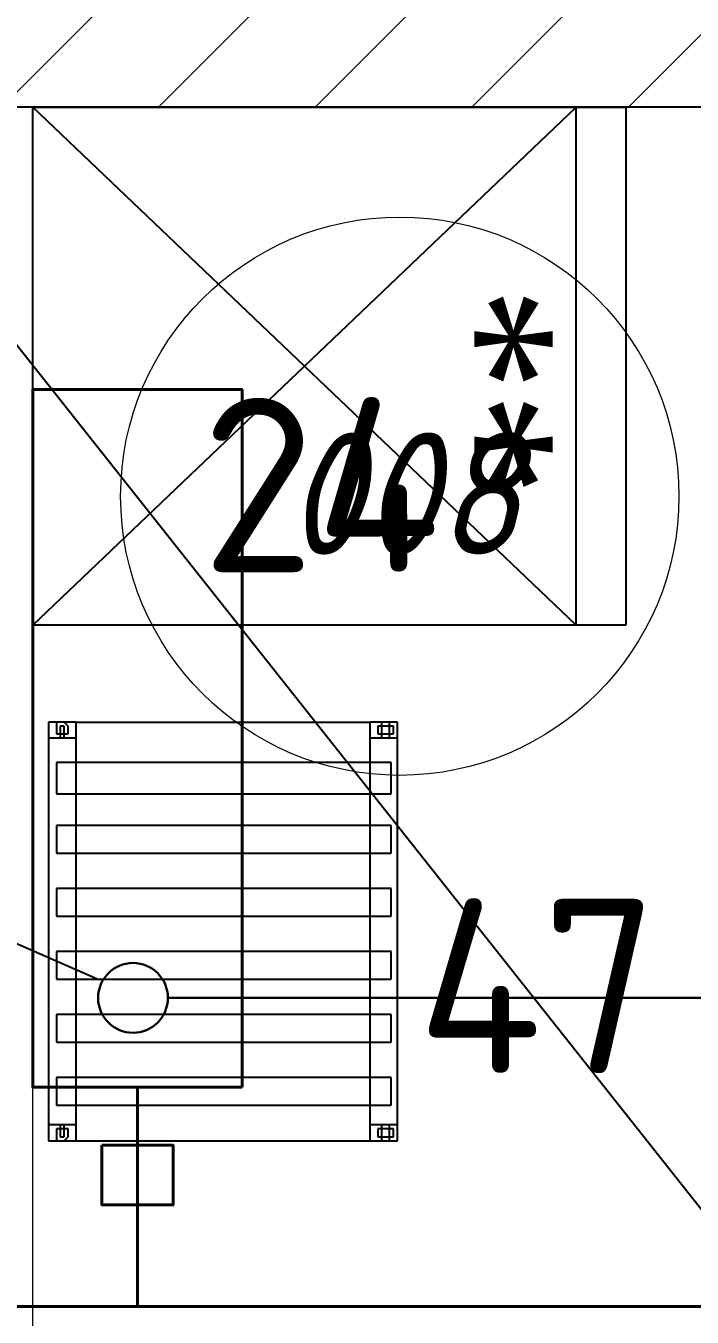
# Model space of a CAD drawing. Header units: millimetres. Extents: x -10178924 to 11692288, y -947381 to 58396.
# Drawn here: x 768076 to 769031, y -880506 to -878655 of the extents above; entities that cross this region are included whole.
import ezdxf
from ezdxf import colors
from ezdxf.entities.mleader import LeaderData, LeaderLine
from ezdxf.math import Vec2, Vec3

# ---------------------------------------------------------------- set-up
doc = ezdxf.new("R2010")
doc.units = ezdxf.units.MM
for name, color, linetype, lineweight in [('!К3', 30, 'Continuous', 30), ('Конд', 3, 'Continuous', 40), ('Перегородки', 162, 'Continuous', 9), ('Стены.1', 7, 'Continuous', 25), ('Трасса', 6, 'Continuous', 40), ('ШТРИХОВКА', 252, 'Continuous', 15)]:
    doc.layers.add(name, color=color, linetype=linetype, lineweight=lineweight)
for name, color, linetype in [('_надписи канализация', 7, 'Continuous'), ('PDF _Марки помещений', 5, 'Continuous'), ('ВК_Выноски', 7, 'Continuous'), ('ТХ пищеблок новое 12.09', 252, 'Continuous')]:
    doc.layers.add(name, color=color, linetype=linetype)
doc.styles.add('GOST-2.304_Type-B', font='GOST_Common.ttf')
doc.styles.add('ISOCPEUR', font='isocpeui.ttf', dxfattribs={"width": 0.9})
doc.styles.add('СГЕНЕРИР_СТИЛЬ_5', font='times.ttf')

# ---------------------------------------------------------------- blocks, each defined once
blk = doc.blocks.new('_None')
blk = doc.blocks.new('A$C5282721b')
at = {"layer": 'ШТРИХОВКА', "ltscale": 100, "true_color": 0x000000, "transparency": 33554687}
h = blk.add_hatch(dxfattribs=at)
h.set_pattern_fill('ANSI31', color=18, scale=50)
h.set_pattern_definition([(45, (-79853.01, 26279.86), (-112.2532, 112.2532), [])])
h.paths.add_polyline_path([(54269.391, -3939.953), (54269.391, 398.057), (51072.983, 398.057), (51081.553, -161.943), (53709.571, -162.311), (53709.571, -3940.43)])
h.paths.add_polyline_path([(30340.503, -4591.943), (29940.503, -4591.943), (29940.683, -5161.423), (30340.683, -5161.423)])
h.paths.add_polyline_path([(29940.503, -3521.943), (30340.503, -3521.908), (30340.683, -162.311), (50990.793, -161.943), (51100, -161.943), (51100, 398.057), (29940.503, 398.057)])
at = {"layer": 'PDF _Марки помещений', "color": 18, "lineweight": 9, "true_color": 0x000000, "transparency": 33554687}
blk.add_circle((49475.358, -720.111), 400.064, dxfattribs=at)
at = {"layer": 'Перегородки', "color": 18, "linetype": 'Continuous', "true_color": 0x000000, "transparency": 33554687}
blk.add_line((48949.391, -1911.943), (48949.391, -162.587), dxfattribs=at)
at = {"layer": 'Стены.1', "color": 18, "linetype": 'Continuous', "true_color": 0x000000, "transparency": 33554687, "flags": 128}
for points in [[(86.923, -161.943), (53709.391, -161.943)], [(47875.244, -161.943), (50863.596, -161.943)]]:
    blk.add_lwpolyline(points, dxfattribs=at)
at = {"layer": 'ТХ пищеблок новое 12.09', "linetype": 'Continuous', "transparency": 33554687}
for p, q in [((49727.837, -904.989), (48949.391, -162.587)), ((48949.391, -904.989), (49727.837, -162.587)), ((48949.391, -904.989), (48949.391, -162.587)), ((48949.391, -162.587), (49799.391, -162.587)), ((49727.837, -904.989), (49727.837, -162.587)), ((49799.391, -162.587), (49799.391, -904.989)), ((49799.391, -162.587), (49799.391, -904.989)), ((49799.391, -904.989), (48949.391, -904.989))]:
    blk.add_line(p, q, dxfattribs=at)
at = {"layer": 'ТХ пищеблок новое 12.09', "transparency": 33554687}
for p, q in [((48971.865, -1043.83), (48971.865, -1066.404)), ((49011.371, -1043.83), (48971.865, -1043.83)), ((48971.865, -1043.83), (48971.865, -1621.255)), ((48988.796, -1043.83), (48983.153, -1043.83)), ((48983.153, -1043.83), (48983.153, -1049.473)), ((48983.153, -1049.473), (48983.153, -1049.473)), ((48983.153, -1049.473), (48983.153, -1049.473)), ((48983.153, -1049.473), (48983.153, -1049.473)), ((48983.153, -1049.473), (48983.153, -1049.473)), ((48983.153, -1049.473), (48983.153, -1049.473)), ((48983.153, -1049.473), (48983.153, -1049.473)), ((48983.153, -1049.473), (48983.153, -1049.473)), ((48983.153, -1049.473), (48983.153, -1049.473)), ((48983.153, -1049.473), (48983.153, -1049.473)), ((48983.153, -1049.473), (48983.153, -1049.473)), ((48983.153, -1049.473), (48983.153, -1055.117)), ((48994.44, -1043.83), (48988.796, -1043.83)), ((48988.796, -1043.83), (48988.796, -1043.83)), ((48988.796, -1043.83), (48988.796, -1043.83)), ((48988.796, -1043.83), (48988.796, -1043.83)), ((48988.796, -1043.83), (48988.796, -1043.83)), ((48988.796, -1043.83), (48988.796, -1043.83)), ((48988.796, -1043.83), (48988.796, -1043.83)), ((48988.796, -1043.83), (48988.796, -1043.83)), ((48988.796, -1043.83), (48988.796, -1043.83)), ((48994.44, -1049.473), (48988.796, -1049.473)), ((48988.796, -1049.473), (48988.796, -1049.473)), ((48988.796, -1049.473), (48988.796, -1049.473)), ((48988.796, -1049.473), (48988.796, -1049.473)), ((48988.796, -1049.473), (48988.796, -1049.473)), ((48988.796, -1049.473), (48988.796, -1049.473)), ((48988.796, -1049.473), (48988.796, -1049.473)), ((48988.796, -1049.473), (48988.796, -1049.473)), ((48988.796, -1049.473), (48988.796, -1049.473)), ((48988.796, -1049.473), (48988.796, -1049.473)), ((48988.796, -1049.473), (48988.796, -1049.473)), ((48988.796, -1049.473), (48988.796, -1049.473)), ((48988.796, -1049.473), (48988.796, -1049.473)), ((48988.796, -1049.473), (48988.796, -1049.473)), ((48988.796, -1049.473), (48988.796, -1049.473)), ((48988.796, -1049.473), (48988.796, -1049.473)), ((48988.796, -1049.473), (48988.796, -1055.117)), ((49000.084, -1049.473), (48994.44, -1043.83)), ((48994.44, -1043.83), (48994.44, -1043.83)), ((48994.44, -1043.83), (48994.44, -1043.83)), ((48994.44, -1043.83), (48994.44, -1043.83)), ((48994.44, -1043.83), (48994.44, -1043.83)), ((48994.44, -1043.83), (48994.44, -1043.83)), ((48994.44, -1043.83), (48994.44, -1043.83)), ((48994.44, -1043.83), (48994.44, -1043.83)), ((48994.44, -1043.83), (48994.44, -1043.83)), ((48994.44, -1055.117), (48994.44, -1049.473)), ((48994.44, -1049.473), (48994.44, -1049.473)), ((48994.44, -1049.473), (48994.44, -1049.473)), ((48994.44, -1049.473), (48994.44, -1049.473)), ((48994.44, -1049.473), (48994.44, -1049.473)), ((48994.44, -1049.473), (48994.44, -1049.473)), ((48994.44, -1049.473), (48994.44, -1049.473)), ((48994.44, -1049.473), (48994.44, -1049.473)), ((48994.44, -1049.473), (48994.44, -1049.473)), ((48994.44, -1049.473), (48994.44, -1049.473)), ((48994.44, -1049.473), (48994.44, -1049.473)), ((48994.44, -1049.473), (48994.44, -1049.473)), ((48994.44, -1049.473), (48994.44, -1049.473)), ((48994.44, -1049.473), (48994.44, -1049.473)), ((48994.44, -1049.473), (48994.44, -1049.473)), ((49000.084, -1055.117), (49000.084, -1049.473)), ((49000.084, -1049.473), (49000.084, -1049.473)), ((49000.084, -1049.473), (49000.084, -1049.473)), ((49000.084, -1049.473), (49000.084, -1049.473)), ((49000.084, -1049.473), (49000.084, -1049.473)), ((49000.084, -1049.473), (49000.084, -1049.473)), ((49000.084, -1049.473), (49000.084, -1049.473)), ((49000.084, -1049.473), (49000.084, -1049.473)), ((49000.084, -1049.473), (49000.084, -1049.473)), ((49000.084, -1049.473), (49000.084, -1049.473)), ((49000.084, -1049.473), (49000.084, -1049.473)), ((49011.371, -1066.404), (49011.371, -1043.83)), ((49011.371, -1043.83), (49432.359, -1043.83)), ((49011.371, -1621.255), (49011.371, -1043.83)), ((49432.359, -1043.83), (49432.359, -1066.404)), ((49471.865, -1043.83), (49432.359, -1043.83)), ((49432.359, -1043.83), (49432.359, -1621.255)), ((49449.291, -1049.473), (49443.647, -1049.473)), ((49443.647, -1049.473), (49443.647, -1049.473)), ((49443.647, -1049.473), (49443.647, -1049.473)), ((49443.647, -1049.473), (49443.647, -1049.473)), ((49443.647, -1049.473), (49443.647, -1049.473)), ((49443.647, -1049.473), (49443.647, -1049.473)), ((49443.647, -1049.473), (49443.647, -1055.117)), ((49454.934, -1043.83), (49449.291, -1043.83)), ((49449.291, -1043.83), (49449.291, -1043.83)), ((49449.291, -1043.83), (49449.291, -1043.83)), ((49449.291, -1043.83), (49449.291, -1043.83)), ((49449.291, -1043.83), (49449.291, -1043.83)), ((49449.291, -1043.83), (49449.291, -1043.83)), ((49449.291, -1043.83), (49449.291, -1049.473)), ((49454.934, -1049.473), (49449.291, -1049.473)), ((49449.291, -1049.473), (49449.291, -1049.473)), ((49449.291, -1049.473), (49449.291, -1049.473)), ((49449.291, -1049.473), (49449.291, -1049.473)), ((49449.291, -1049.473), (49449.291, -1049.473)), ((49449.291, -1049.473), (49449.291, -1049.473)), ((49449.291, -1049.473), (49449.291, -1049.473)), ((49449.291, -1049.473), (49449.291, -1049.473)), ((49449.291, -1049.473), (49449.291, -1055.117)), ((49449.291, -1049.473), (49449.291, -1049.473)), ((49449.291, -1049.473), (49449.291, -1049.473)), ((49449.291, -1049.473), (49449.291, -1049.473)), ((49449.291, -1049.473), (49449.291, -1049.473)), ((49460.578, -1043.83), (49454.934, -1043.83)), ((49454.934, -1043.83), (49454.934, -1043.83)), ((49454.934, -1043.83), (49454.934, -1043.83)), ((49454.934, -1043.83), (49454.934, -1043.83)), ((49454.934, -1043.83), (49454.934, -1043.83)), ((49454.934, -1043.83), (49454.934, -1043.83)), ((49454.934, -1043.83), (49454.934, -1043.83)), ((49454.934, -1043.83), (49454.934, -1043.83)), ((49454.934, -1043.83), (49454.934, -1043.83)), ((49460.578, -1049.473), (49454.934, -1049.473)), ((49454.934, -1049.473), (49454.934, -1049.473)), ((49454.934, -1049.473), (49454.934, -1049.473)), ((49454.934, -1049.473), (49454.934, -1049.473)), ((49454.934, -1049.473), (49454.934, -1049.473)), ((49454.934, -1049.473), (49454.934, -1049.473)), ((49454.934, -1049.473), (49454.934, -1049.473)), ((49454.934, -1049.473), (49454.934, -1049.473)), ((49454.934, -1049.473), (49454.934, -1049.473)), ((49454.934, -1049.473), (49454.934, -1049.473)), ((49454.934, -1049.473), (49454.934, -1049.473)), ((49454.934, -1049.473), (49454.934, -1049.473)), ((49454.934, -1049.473), (49454.934, -1049.473)), ((49454.934, -1049.473), (49454.934, -1049.473)), ((49454.934, -1049.473), (49454.934, -1049.473)), ((49454.934, -1049.473), (49454.934, -1049.473)), ((49454.934, -1049.473), (49454.934, -1049.473)), ((49454.934, -1049.473), (49454.934, -1049.473)), ((49460.578, -1049.473), (49460.578, -1043.83)), ((49460.578, -1043.83), (49460.578, -1043.83)), ((49460.578, -1043.83), (49460.578, -1043.83)), ((49460.578, -1043.83), (49460.578, -1043.83)), ((49460.578, -1055.117), (49460.578, -1049.473)), ((49460.578, -1049.473), (49460.578, -1049.473)), ((49460.578, -1049.473), (49460.578, -1049.473)), ((49460.578, -1049.473), (49460.578, -1049.473)), ((49460.578, -1049.473), (49460.578, -1049.473)), ((49466.222, -1049.473), (49460.578, -1049.473)), ((49460.578, -1049.473), (49460.578, -1049.473)), ((49460.578, -1049.473), (49460.578, -1049.473)), ((49460.578, -1049.473), (49460.578, -1049.473)), ((49460.578, -1049.473), (49460.578, -1049.473)), ((49460.578, -1049.473), (49460.578, -1049.473)), ((49460.578, -1049.473), (49460.578, -1049.473)), ((49466.222, -1055.117), (49466.222, -1049.473)), ((49466.222, -1049.473), (49466.222, -1049.473)), ((49466.222, -1049.473), (49466.222, -1049.473)), ((49466.222, -1049.473), (49466.222, -1049.473)), ((49471.865, -1066.404), (49471.865, -1043.83)), ((49471.865, -1621.255), (49471.865, -1043.83)), ((49471.865, -1621.255), (49471.865, -1043.83)), ((48971.865, -1066.404), (49011.371, -1066.404)), ((48983.153, -1055.117), (48983.153, -1055.117)), ((48983.153, -1055.117), (48983.153, -1055.117)), ((48983.153, -1055.117), (48983.153, -1055.117)), ((48983.153, -1055.117), (48983.153, -1055.117)), ((48983.153, -1055.117), (48983.153, -1055.117)), ((48983.153, -1055.117), (48983.153, -1055.117)), ((48983.153, -1055.117), (48983.153, -1055.117)), ((48983.153, -1055.117), (48983.153, -1060.761)), ((48983.153, -1060.761), (48983.153, -1060.761)), ((48983.153, -1060.761), (48983.153, -1060.761)), ((48983.153, -1060.761), (48983.153, -1060.761)), ((48983.153, -1060.761), (48983.153, -1060.761)), ((48983.153, -1060.761), (48983.153, -1060.761)), ((48983.153, -1060.761), (48983.153, -1060.761)), ((48983.153, -1060.761), (48983.153, -1060.761)), ((48983.153, -1060.761), (48983.153, -1060.761)), ((48983.153, -1060.761), (48983.153, -1060.761)), ((48983.153, -1060.761), (48983.153, -1060.761)), ((48983.153, -1060.761), (48988.796, -1060.761)), ((48988.796, -1055.117), (48988.796, -1055.117)), ((48988.796, -1055.117), (48988.796, -1055.117)), ((48988.796, -1055.117), (48988.796, -1055.117)), ((48988.796, -1055.117), (48988.796, -1055.117)), ((48988.796, -1055.117), (48988.796, -1055.117)), ((48988.796, -1055.117), (48988.796, -1055.117)), ((48988.796, -1055.117), (48988.796, -1055.117)), ((48988.796, -1055.117), (48988.796, -1055.117)), ((48988.796, -1055.117), (48988.796, -1055.117)), ((48988.796, -1055.117), (48988.796, -1055.117)), ((48988.796, -1055.117), (48988.796, -1055.117)), ((48988.796, -1055.117), (48988.796, -1055.117)), ((48988.796, -1055.117), (48988.796, -1055.117)), ((48988.796, -1055.117), (48988.796, -1055.117)), ((48988.796, -1055.117), (48988.796, -1055.117)), ((48988.796, -1055.117), (48988.796, -1055.117)), ((48988.796, -1055.117), (48988.796, -1055.117)), ((48988.796, -1055.117), (48988.796, -1055.117)), ((48988.796, -1055.117), (48988.796, -1060.761)), ((48988.796, -1060.761), (48988.796, -1060.761)), ((48988.796, -1060.761), (48988.796, -1060.761)), ((48988.796, -1060.761), (48988.796, -1060.761)), ((48988.796, -1060.761), (48988.796, -1060.761)), ((48988.796, -1060.761), (48988.796, -1060.761)), ((48988.796, -1060.761), (48988.796, -1060.761)), ((48988.796, -1060.761), (48988.796, -1060.761)), ((48988.796, -1060.761), (48988.796, -1060.761)), ((48988.796, -1060.761), (48988.796, -1060.761)), ((48988.796, -1060.761), (48988.796, -1060.761)), ((48988.796, -1060.761), (48988.796, -1060.761)), ((48988.796, -1060.761), (48988.796, -1060.761)), ((48988.796, -1060.761), (48988.796, -1060.761)), ((48988.796, -1060.761), (48994.44, -1060.761)), ((48988.796, -1060.761), (48988.796, -1066.404)), ((48988.796, -1066.404), (48988.796, -1066.404)), ((48988.796, -1066.404), (48988.796, -1066.404)), ((48988.796, -1066.404), (48988.796, -1066.404)), ((48988.796, -1066.404), (48988.796, -1066.404)), ((48988.796, -1066.404), (48988.796, -1066.404)), ((48988.796, -1066.404), (48988.796, -1066.404)), ((48988.796, -1066.404), (48988.796, -1066.404)), ((48988.796, -1066.404), (48994.44, -1066.404)), ((48994.44, -1055.117), (48994.44, -1055.117)), ((48994.44, -1055.117), (48994.44, -1055.117)), ((48994.44, -1055.117), (48994.44, -1055.117)), ((48994.44, -1055.117), (48994.44, -1055.117)), ((48994.44, -1055.117), (48994.44, -1055.117)), ((48994.44, -1055.117), (48994.44, -1055.117)), ((48994.44, -1055.117), (48994.44, -1055.117)), ((48994.44, -1055.117), (48994.44, -1055.117)), ((48994.44, -1060.761), (48994.44, -1055.117)), ((48994.44, -1055.117), (48994.44, -1055.117)), ((48994.44, -1055.117), (48994.44, -1055.117)), ((48994.44, -1055.117), (48994.44, -1055.117)), ((48994.44, -1055.117), (48994.44, -1055.117)), ((48994.44, -1055.117), (48994.44, -1055.117)), ((48994.44, -1055.117), (48994.44, -1055.117)), ((48994.44, -1055.117), (48994.44, -1055.117)), ((48994.44, -1055.117), (48994.44, -1055.117)), ((48994.44, -1055.117), (48994.44, -1055.117)), ((48994.44, -1055.117), (48994.44, -1055.117)), ((48994.44, -1060.761), (48994.44, -1060.761)), ((48994.44, -1060.761), (48994.44, -1060.761)), ((48994.44, -1060.761), (48994.44, -1060.761)), ((48994.44, -1060.761), (48994.44, -1060.761)), ((48994.44, -1060.761), (48994.44, -1060.761)), ((48994.44, -1060.761), (48994.44, -1060.761)), ((48994.44, -1060.761), (48994.44, -1060.761)), ((48994.44, -1060.761), (48994.44, -1060.761)), ((48994.44, -1060.761), (48994.44, -1060.761)), ((48994.44, -1060.761), (48994.44, -1060.761)), ((48994.44, -1060.761), (48994.44, -1060.761)), ((48994.44, -1060.761), (48994.44, -1060.761)), ((48994.44, -1066.404), (48994.44, -1060.761)), ((48994.44, -1060.761), (48994.44, -1060.761)), ((48994.44, -1060.761), (49000.084, -1060.761)), ((48994.44, -1066.404), (48994.44, -1066.404)), ((48994.44, -1066.404), (48994.44, -1066.404)), ((48994.44, -1066.404), (48994.44, -1066.404)), ((48994.44, -1066.404), (48994.44, -1066.404)), ((48994.44, -1066.404), (48994.44, -1066.404)), ((48994.44, -1066.404), (48994.44, -1066.404)), ((49000.084, -1055.117), (49000.084, -1055.117)), ((49000.084, -1055.117), (49000.084, -1055.117)), ((49000.084, -1055.117), (49000.084, -1055.117)), ((49000.084, -1060.761), (49000.084, -1055.117)), ((49000.084, -1055.117), (49000.084, -1055.117)), ((49000.084, -1055.117), (49000.084, -1055.117)), ((49000.084, -1055.117), (49000.084, -1055.117)), ((49000.084, -1055.117), (49000.084, -1055.117)), ((49000.084, -1060.761), (49000.084, -1060.761)), ((49000.084, -1060.761), (49000.084, -1060.761)), ((49000.084, -1060.761), (49000.084, -1060.761)), ((49000.084, -1060.761), (49000.084, -1060.761)), ((49000.084, -1060.761), (49000.084, -1060.761)), ((49000.084, -1060.761), (49000.084, -1060.761)), ((49000.084, -1060.761), (49000.084, -1060.761)), ((49000.084, -1060.761), (49000.084, -1060.761)), ((49000.084, -1060.761), (49000.084, -1060.761)), ((49432.359, -1066.404), (49471.865, -1066.404)), ((49443.647, -1055.117), (49443.647, -1055.117)), ((49443.647, -1055.117), (49443.647, -1055.117)), ((49443.647, -1055.117), (49443.647, -1055.117)), ((49443.647, -1055.117), (49443.647, -1055.117)), ((49443.647, -1055.117), (49443.647, -1055.117)), ((49443.647, -1055.117), (49443.647, -1055.117)), ((49443.647, -1055.117), (49443.647, -1055.117)), ((49443.647, -1055.117), (49443.647, -1060.761)), ((49443.647, -1060.761), (49443.647, -1060.761)), ((49443.647, -1060.761), (49443.647, -1060.761)), ((49443.647, -1060.761), (49443.647, -1060.761)), ((49443.647, -1060.761), (49443.647, -1060.761)), ((49443.647, -1060.761), (49449.291, -1060.761)), ((49449.291, -1055.117), (49449.291, -1055.117)), ((49449.291, -1055.117), (49449.291, -1055.117)), ((49449.291, -1055.117), (49449.291, -1055.117)), ((49449.291, -1055.117), (49449.291, -1055.117)), ((49449.291, -1055.117), (49449.291, -1055.117)), ((49449.291, -1055.117), (49449.291, -1055.117)), ((49449.291, -1055.117), (49449.291, -1055.117)), ((49449.291, -1055.117), (49449.291, -1055.117)), ((49449.291, -1055.117), (49449.291, -1055.117)), ((49449.291, -1055.117), (49449.291, -1055.117)), ((49449.291, -1055.117), (49449.291, -1055.117)), ((49449.291, -1055.117), (49449.291, -1055.117)), ((49449.291, -1055.117), (49449.291, -1055.117)), ((49449.291, -1055.117), (49449.291, -1055.117)), ((49449.291, -1055.117), (49449.291, -1055.117)), ((49449.291, -1055.117), (49449.291, -1055.117)), ((49449.291, -1055.117), (49449.291, -1055.117)), ((49449.291, -1055.117), (49449.291, -1055.117)), ((49449.291, -1055.117), (49449.291, -1060.761)), ((49449.291, -1060.761), (49449.291, -1060.761)), ((49449.291, -1060.761), (49449.291, -1060.761)), ((49449.291, -1060.761), (49449.291, -1060.761)), ((49449.291, -1060.761), (49449.291, -1060.761)), ((49449.291, -1060.761), (49449.291, -1060.761)), ((49449.291, -1060.761), (49454.934, -1060.761)), ((49449.291, -1060.761), (49449.291, -1060.761)), ((49449.291, -1060.761), (49449.291, -1060.761)), ((49449.291, -1060.761), (49449.291, -1060.761)), ((49449.291, -1060.761), (49449.291, -1060.761)), ((49449.291, -1060.761), (49449.291, -1060.761)), ((49449.291, -1060.761), (49449.291, -1060.761)), ((49449.291, -1060.761), (49449.291, -1066.404)), ((49449.291, -1066.404), (49449.291, -1066.404)), ((49449.291, -1066.404), (49449.291, -1066.404)), ((49449.291, -1066.404), (49449.291, -1066.404)), ((49449.291, -1066.404), (49454.934, -1066.404)), ((49454.934, -1060.761), (49454.934, -1060.761)), ((49454.934, -1060.761), (49454.934, -1060.761)), ((49454.934, -1060.761), (49454.934, -1060.761)), ((49454.934, -1060.761), (49454.934, -1060.761)), ((49454.934, -1060.761), (49454.934, -1060.761)), ((49454.934, -1060.761), (49454.934, -1060.761)), ((49454.934, -1060.761), (49454.934, -1060.761)), ((49454.934, -1060.761), (49454.934, -1060.761)), ((49454.934, -1060.761), (49454.934, -1060.761)), ((49454.934, -1060.761), (49454.934, -1060.761)), ((49454.934, -1060.761), (49454.934, -1060.761)), ((49454.934, -1060.761), (49454.934, -1060.761)), ((49454.934, -1060.761), (49454.934, -1060.761)), ((49454.934, -1060.761), (49454.934, -1060.761)), ((49454.934, -1060.761), (49454.934, -1060.761)), ((49454.934, -1060.761), (49454.934, -1060.761)), ((49454.934, -1060.761), (49454.934, -1060.761)), ((49454.934, -1060.761), (49460.578, -1060.761)), ((49454.934, -1066.404), (49454.934, -1066.404)), ((49454.934, -1066.404), (49454.934, -1066.404)), ((49454.934, -1066.404), (49454.934, -1066.404)), ((49454.934, -1066.404), (49454.934, -1066.404)), ((49454.934, -1066.404), (49454.934, -1066.404)), ((49454.934, -1066.404), (49454.934, -1066.404)), ((49454.934, -1066.404), (49454.934, -1066.404)), ((49454.934, -1066.404), (49454.934, -1066.404)), ((49454.934, -1066.404), (49460.578, -1066.404)), ((49460.578, -1055.117), (49460.578, -1055.117)), ((49460.578, -1055.117), (49460.578, -1055.117)), ((49460.578, -1055.117), (49460.578, -1055.117)), ((49460.578, -1055.117), (49460.578, -1055.117)), ((49460.578, -1055.117), (49460.578, -1055.117)), ((49460.578, -1055.117), (49460.578, -1055.117)), ((49460.578, -1055.117), (49460.578, -1055.117)), ((49460.578, -1055.117), (49460.578, -1055.117)), ((49460.578, -1060.761), (49460.578, -1055.117)), ((49460.578, -1055.117), (49460.578, -1055.117)), ((49460.578, -1055.117), (49460.578, -1055.117)), ((49460.578, -1055.117), (49460.578, -1055.117)), ((49460.578, -1055.117), (49460.578, -1055.117)), ((49460.578, -1055.117), (49460.578, -1055.117)), ((49460.578, -1055.117), (49460.578, -1055.117)), ((49460.578, -1055.117), (49460.578, -1055.117)), ((49460.578, -1055.117), (49460.578, -1055.117)), ((49460.578, -1055.117), (49460.578, -1055.117)), ((49460.578, -1055.117), (49460.578, -1055.117)), ((49460.578, -1060.761), (49460.578, -1060.761)), ((49460.578, -1060.761), (49460.578, -1060.761)), ((49460.578, -1066.404), (49460.578, -1060.761)), ((49460.578, -1060.761), (49460.578, -1060.761)), ((49460.578, -1060.761), (49460.578, -1060.761)), ((49460.578, -1060.761), (49460.578, -1060.761)), ((49460.578, -1060.761), (49460.578, -1060.761)), ((49460.578, -1060.761), (49460.578, -1060.761)), ((49460.578, -1060.761), (49460.578, -1060.761)), ((49460.578, -1060.761), (49460.578, -1060.761)), ((49460.578, -1060.761), (49460.578, -1060.761)), ((49460.578, -1060.761), (49466.222, -1060.761)), ((49460.578, -1066.404), (49460.578, -1066.404)), ((49466.222, -1055.117), (49466.222, -1055.117)), ((49466.222, -1055.117), (49466.222, -1055.117)), ((49466.222, -1055.117), (49466.222, -1055.117)), ((49466.222, -1060.761), (49466.222, -1055.117)), ((49466.222, -1055.117), (49466.222, -1055.117)), ((49466.222, -1055.117), (49466.222, -1055.117)), ((49466.222, -1055.117), (49466.222, -1055.117)), ((49466.222, -1055.117), (49466.222, -1055.117)), ((49466.222, -1060.761), (49466.222, -1060.761)), ((49466.222, -1060.761), (49466.222, -1060.761)), ((49462.867, -1101.746), (48983.153, -1101.746)), ((48983.153, -1101.746), (48983.153, -1146.895)), ((49462.867, -1146.895), (49462.867, -1101.746)), ((48983.153, -1146.895), (49462.867, -1146.895)), ((49462.867, -1192.045), (48983.153, -1192.045)), ((48983.153, -1192.045), (48983.153, -1231.551)), ((49462.867, -1231.551), (49462.867, -1192.045)), ((48983.153, -1231.551), (49462.867, -1231.551)), ((49462.867, -1282.344), (48983.153, -1282.344)), ((48983.153, -1282.344), (48983.153, -1321.85)), ((49462.867, -1321.85), (49462.867, -1282.344)), ((48983.153, -1321.85), (49462.867, -1321.85)), ((49462.867, -1372.643), (48983.153, -1372.643)), ((48983.153, -1372.643), (48983.153, -1412.149)), ((49462.867, -1412.149), (49462.867, -1372.643)), ((48983.153, -1412.149), (49462.867, -1412.149)), ((49462.867, -1462.943), (48983.153, -1462.943)), ((48983.153, -1462.943), (48983.153, -1502.449)), ((49462.867, -1502.449), (49462.867, -1462.943)), ((48983.153, -1502.449), (49462.867, -1502.449)), ((49462.867, -1553.242), (48983.153, -1553.242)), ((48983.153, -1553.242), (48983.153, -1592.748)), ((49462.867, -1592.748), (49462.867, -1553.242)), ((48983.153, -1592.748), (49462.867, -1592.748)), ((48971.865, -1621.255), (48971.865, -1643.83)), ((49011.371, -1621.255), (48971.865, -1621.255)), ((48988.796, -1626.899), (48983.153, -1626.899)), ((48983.153, -1626.899), (48983.153, -1626.899)), ((48983.153, -1626.899), (48983.153, -1626.899)), ((48983.153, -1626.899), (48983.153, -1626.899)), ((48983.153, -1626.899), (48983.153, -1626.899)), ((48983.153, -1626.899), (48983.153, -1626.899)), ((48983.153, -1626.899), (48983.153, -1626.899)), ((48983.153, -1626.899), (48983.153, -1626.899)), ((48983.153, -1626.899), (48983.153, -1626.899)), ((48983.153, -1626.899), (48983.153, -1626.899)), ((48983.153, -1626.899), (48983.153, -1632.542)), ((48994.44, -1621.255), (48988.796, -1621.255)), ((48988.796, -1621.255), (48988.796, -1621.255)), ((48988.796, -1621.255), (48988.796, -1621.255)), ((48988.796, -1621.255), (48988.796, -1621.255)), ((48988.796, -1621.255), (48988.796, -1621.255)), ((48988.796, -1621.255), (48988.796, -1621.255)), ((48988.796, -1621.255), (48988.796, -1621.255)), ((48988.796, -1621.255), (48988.796, -1621.255)), ((48988.796, -1621.255), (48988.796, -1626.899)), ((48994.44, -1626.899), (48988.796, -1626.899)), ((48988.796, -1626.899), (48988.796, -1626.899)), ((48988.796, -1626.899), (48988.796, -1626.899)), ((48988.796, -1626.899), (48988.796, -1626.899)), ((48988.796, -1626.899), (48988.796, -1626.899)), ((48988.796, -1626.899), (48988.796, -1626.899)), ((48988.796, -1626.899), (48988.796, -1626.899)), ((48988.796, -1626.899), (48988.796, -1626.899)), ((48988.796, -1626.899), (48988.796, -1626.899)), ((48988.796, -1626.899), (48988.796, -1626.899)), ((48988.796, -1626.899), (48988.796, -1626.899)), ((48988.796, -1626.899), (48988.796, -1626.899)), ((48988.796, -1626.899), (48988.796, -1626.899)), ((48988.796, -1626.899), (48988.796, -1626.899)), ((48988.796, -1626.899), (48988.796, -1632.542)), ((48994.44, -1626.899), (48994.44, -1621.255)), ((48994.44, -1621.255), (48994.44, -1621.255)), ((48994.44, -1621.255), (48994.44, -1621.255)), ((48994.44, -1621.255), (48994.44, -1621.255)), ((48994.44, -1621.255), (48994.44, -1621.255)), ((48994.44, -1621.255), (48994.44, -1621.255)), ((48994.44, -1621.255), (48994.44, -1621.255)), ((48994.44, -1632.542), (48994.44, -1626.899)), ((48994.44, -1626.899), (48994.44, -1626.899)), ((48994.44, -1626.899), (48994.44, -1626.899)), ((48994.44, -1626.899), (48994.44, -1626.899)), ((48994.44, -1626.899), (48994.44, -1626.899)), ((48994.44, -1626.899), (48994.44, -1626.899)), ((48994.44, -1626.899), (48994.44, -1626.899)), ((48994.44, -1626.899), (48994.44, -1626.899)), ((48994.44, -1626.899), (48994.44, -1626.899)), ((48994.44, -1626.899), (48994.44, -1626.899)), ((48994.44, -1626.899), (48994.44, -1626.899)), ((48994.44, -1626.899), (48994.44, -1626.899)), ((48994.44, -1626.899), (48994.44, -1626.899)), ((49000.084, -1626.899), (48994.44, -1626.899)), ((48994.44, -1626.899), (48994.44, -1626.899)), ((49000.084, -1632.542), (49000.084, -1626.899)), ((49000.084, -1626.899), (49000.084, -1626.899)), ((49000.084, -1626.899), (49000.084, -1626.899)), ((49000.084, -1626.899), (49000.084, -1626.899)), ((49000.084, -1626.899), (49000.084, -1626.899)), ((49000.084, -1626.899), (49000.084, -1626.899)), ((49000.084, -1626.899), (49000.084, -1626.899)), ((49000.084, -1626.899), (49000.084, -1626.899)), ((49000.084, -1626.899), (49000.084, -1626.899)), ((49011.371, -1643.83), (49011.371, -1621.255)), ((49432.359, -1621.255), (49432.359, -1643.83)), ((49471.865, -1621.255), (49432.359, -1621.255)), ((49449.291, -1626.899), (49443.647, -1626.899)), ((49443.647, -1626.899), (49443.647, -1626.899)), ((49443.647, -1626.899), (49443.647, -1626.899)), ((49443.647, -1626.899), (49443.647, -1626.899)), ((49443.647, -1626.899), (49443.647, -1632.542)), ((49454.934, -1621.255), (49449.291, -1621.255)), ((49449.291, -1621.255), (49449.291, -1621.255)), ((49449.291, -1621.255), (49449.291, -1621.255)), ((49449.291, -1621.255), (49449.291, -1621.255)), ((49449.291, -1621.255), (49449.291, -1626.899)), ((49454.934, -1626.899), (49449.291, -1626.899)), ((49449.291, -1626.899), (49449.291, -1626.899)), ((49449.291, -1626.899), (49449.291, -1626.899)), ((49449.291, -1626.899), (49449.291, -1626.899)), ((49449.291, -1626.899), (49449.291, -1626.899)), ((49449.291, -1626.899), (49449.291, -1626.899)), ((49449.291, -1626.899), (49449.291, -1632.542)), ((49449.291, -1626.899), (49449.291, -1626.899)), ((49449.291, -1626.899), (49449.291, -1626.899)), ((49449.291, -1626.899), (49449.291, -1626.899)), ((49449.291, -1626.899), (49449.291, -1626.899)), ((49449.291, -1626.899), (49449.291, -1626.899)), ((49449.291, -1626.899), (49449.291, -1626.899)), ((49460.578, -1621.255), (49454.934, -1621.255)), ((49454.934, -1621.255), (49454.934, -1621.255)), ((49454.934, -1621.255), (49454.934, -1621.255)), ((49454.934, -1621.255), (49454.934, -1621.255)), ((49454.934, -1621.255), (49454.934, -1621.255)), ((49454.934, -1621.255), (49454.934, -1621.255)), ((49454.934, -1621.255), (49454.934, -1621.255)), ((49454.934, -1621.255), (49454.934, -1621.255)), ((49454.934, -1621.255), (49454.934, -1621.255)), ((49460.578, -1626.899), (49454.934, -1626.899)), ((49454.934, -1626.899), (49454.934, -1626.899)), ((49454.934, -1626.899), (49454.934, -1626.899)), ((49454.934, -1626.899), (49454.934, -1626.899)), ((49454.934, -1626.899), (49454.934, -1626.899)), ((49454.934, -1626.899), (49454.934, -1626.899)), ((49454.934, -1626.899), (49454.934, -1626.899)), ((49454.934, -1626.899), (49454.934, -1626.899)), ((49454.934, -1626.899), (49454.934, -1626.899)), ((49454.934, -1626.899), (49454.934, -1626.899)), ((49454.934, -1626.899), (49454.934, -1626.899)), ((49454.934, -1626.899), (49454.934, -1626.899)), ((49454.934, -1626.899), (49454.934, -1626.899)), ((49454.934, -1626.899), (49454.934, -1626.899)), ((49454.934, -1626.899), (49454.934, -1626.899)), ((49454.934, -1626.899), (49454.934, -1626.899)), ((49454.934, -1626.899), (49454.934, -1626.899)), ((49454.934, -1626.899), (49454.934, -1626.899)), ((49460.578, -1626.899), (49460.578, -1621.255)), ((49460.578, -1621.255), (49460.578, -1621.255)), ((49460.578, -1632.542), (49460.578, -1626.899)), ((49460.578, -1626.899), (49460.578, -1626.899)), ((49460.578, -1626.899), (49460.578, -1626.899)), ((49466.222, -1626.899), (49460.578, -1626.899)), ((49460.578, -1626.899), (49460.578, -1626.899)), ((49460.578, -1626.899), (49460.578, -1626.899)), ((49460.578, -1626.899), (49460.578, -1626.899)), ((49460.578, -1626.899), (49460.578, -1626.899)), ((49460.578, -1626.899), (49460.578, -1626.899)), ((49460.578, -1626.899), (49460.578, -1626.899)), ((49460.578, -1626.899), (49460.578, -1626.899)), ((49460.578, -1626.899), (49460.578, -1626.899)), ((49466.222, -1632.542), (49466.222, -1626.899)), ((49466.222, -1626.899), (49466.222, -1626.899)), ((49471.865, -1643.83), (49471.865, -1621.255)), ((48971.865, -1643.83), (49011.371, -1643.83)), ((48983.153, -1632.542), (48983.153, -1632.542)), ((48983.153, -1632.542), (48983.153, -1632.542)), ((48983.153, -1632.542), (48983.153, -1632.542)), ((48983.153, -1632.542), (48983.153, -1632.542)), ((48983.153, -1632.542), (48983.153, -1632.542)), ((48983.153, -1632.542), (48983.153, -1632.542)), ((48983.153, -1632.542), (48983.153, -1632.542)), ((48983.153, -1632.542), (48983.153, -1632.542)), ((48983.153, -1632.542), (48983.153, -1638.186)), ((48983.153, -1638.186), (48983.153, -1638.186)), ((48983.153, -1638.186), (48983.153, -1638.186)), ((48983.153, -1638.186), (48983.153, -1638.186)), ((48983.153, -1638.186), (48983.153, -1638.186)), ((48983.153, -1638.186), (48983.153, -1638.186)), ((48983.153, -1638.186), (48983.153, -1638.186)), ((48983.153, -1638.186), (48983.153, -1638.186)), ((48983.153, -1638.186), (48983.153, -1638.186)), ((48983.153, -1638.186), (48983.153, -1638.186)), ((48983.153, -1638.186), (48983.153, -1638.186)), ((48983.153, -1638.186), (48983.153, -1643.83)), ((48983.153, -1643.83), (48988.796, -1643.83)), ((48988.796, -1632.542), (48988.796, -1632.542)), ((48988.796, -1632.542), (48988.796, -1632.542)), ((48988.796, -1632.542), (48988.796, -1632.542)), ((48988.796, -1632.542), (48988.796, -1632.542)), ((48988.796, -1632.542), (48988.796, -1632.542)), ((48988.796, -1632.542), (48988.796, -1632.542)), ((48988.796, -1632.542), (48988.796, -1632.542)), ((48988.796, -1632.542), (48988.796, -1632.542)), ((48988.796, -1632.542), (48988.796, -1632.542)), ((48988.796, -1632.542), (48988.796, -1632.542)), ((48988.796, -1632.542), (48988.796, -1632.542)), ((48988.796, -1632.542), (48988.796, -1632.542)), ((48988.796, -1632.542), (48988.796, -1632.542)), ((48988.796, -1632.542), (48988.796, -1632.542)), ((48988.796, -1632.542), (48988.796, -1632.542)), ((48988.796, -1632.542), (48988.796, -1632.542)), ((48988.796, -1632.542), (48988.796, -1632.542)), ((48988.796, -1632.542), (48988.796, -1638.186)), ((48988.796, -1638.186), (48988.796, -1638.186)), ((48988.796, -1638.186), (48988.796, -1638.186)), ((48988.796, -1638.186), (48988.796, -1638.186)), ((48988.796, -1638.186), (48988.796, -1638.186)), ((48988.796, -1638.186), (48988.796, -1638.186)), ((48988.796, -1638.186), (48988.796, -1638.186)), ((48988.796, -1638.186), (48988.796, -1638.186)), ((48988.796, -1638.186), (48988.796, -1638.186)), ((48988.796, -1638.186), (48988.796, -1638.186)), ((48988.796, -1638.186), (48988.796, -1638.186)), ((48988.796, -1638.186), (48988.796, -1638.186)), ((48988.796, -1638.186), (48988.796, -1638.186)), ((48988.796, -1638.186), (48988.796, -1638.186)), ((48988.796, -1638.186), (48988.796, -1638.186)), ((48988.796, -1638.186), (48988.796, -1638.186)), ((48988.796, -1638.186), (48988.796, -1638.186)), ((48988.796, -1638.186), (48994.44, -1638.186)), ((48988.796, -1643.83), (48988.796, -1643.83)), ((48988.796, -1643.83), (48988.796, -1643.83)), ((48988.796, -1643.83), (48988.796, -1643.83)), ((48988.796, -1643.83), (48988.796, -1643.83)), ((48988.796, -1643.83), (48988.796, -1643.83)), ((48988.796, -1643.83), (48988.796, -1643.83)), ((48988.796, -1643.83), (48988.796, -1643.83)), ((48988.796, -1643.83), (48988.796, -1643.83)), ((48988.796, -1643.83), (48994.44, -1643.83)), ((48994.44, -1632.542), (48994.44, -1632.542)), ((48994.44, -1632.542), (48994.44, -1632.542)), ((48994.44, -1632.542), (48994.44, -1632.542)), ((48994.44, -1632.542), (48994.44, -1632.542)), ((48994.44, -1632.542), (48994.44, -1632.542)), ((48994.44, -1632.542), (48994.44, -1632.542)), ((48994.44, -1632.542), (48994.44, -1632.542)), ((48994.44, -1632.542), (48994.44, -1632.542)), ((48994.44, -1632.542), (48994.44, -1632.542)), ((48994.44, -1632.542), (48994.44, -1632.542)), ((48994.44, -1638.186), (48994.44, -1632.542)), ((48994.44, -1632.542), (48994.44, -1632.542)), ((48994.44, -1632.542), (48994.44, -1632.542)), ((48994.44, -1632.542), (48994.44, -1632.542)), ((48994.44, -1632.542), (48994.44, -1632.542)), ((48994.44, -1632.542), (48994.44, -1632.542)), ((48994.44, -1632.542), (48994.44, -1632.542)), ((48994.44, -1632.542), (48994.44, -1632.542)), ((48994.44, -1638.186), (48994.44, -1638.186)), ((48994.44, -1638.186), (48994.44, -1638.186)), ((48994.44, -1638.186), (48994.44, -1638.186)), ((48994.44, -1638.186), (48994.44, -1638.186)), ((48994.44, -1638.186), (48994.44, -1638.186)), ((48994.44, -1638.186), (48994.44, -1638.186)), ((48994.44, -1638.186), (48994.44, -1638.186)), ((48994.44, -1638.186), (48994.44, -1638.186)), ((48994.44, -1638.186), (48994.44, -1638.186)), ((48994.44, -1638.186), (48994.44, -1638.186)), ((48994.44, -1638.186), (48994.44, -1638.186)), ((48994.44, -1638.186), (48994.44, -1638.186)), ((48994.44, -1638.186), (48994.44, -1638.186)), ((48994.44, -1638.186), (48994.44, -1638.186)), ((48994.44, -1638.186), (48994.44, -1638.186)), ((48994.44, -1643.83), (49000.084, -1638.186)), ((48994.44, -1643.83), (48994.44, -1643.83)), ((48994.44, -1643.83), (48994.44, -1643.83)), ((48994.44, -1643.83), (48994.44, -1643.83)), ((48994.44, -1643.83), (48994.44, -1643.83)), ((48994.44, -1643.83), (48994.44, -1643.83)), ((48994.44, -1643.83), (48994.44, -1643.83)), ((48994.44, -1643.83), (48994.44, -1643.83)), ((48994.44, -1643.83), (48994.44, -1643.83)), ((49000.084, -1632.542), (49000.084, -1632.542)), ((49000.084, -1632.542), (49000.084, -1632.542)), ((49000.084, -1632.542), (49000.084, -1632.542)), ((49000.084, -1632.542), (49000.084, -1632.542)), ((49000.084, -1632.542), (49000.084, -1632.542)), ((49000.084, -1638.186), (49000.084, -1632.542)), ((49000.084, -1632.542), (49000.084, -1632.542)), ((49000.084, -1632.542), (49000.084, -1632.542)), ((49000.084, -1632.542), (49000.084, -1632.542)), ((49000.084, -1638.186), (49000.084, -1638.186)), ((49000.084, -1638.186), (49000.084, -1638.186)), ((49000.084, -1638.186), (49000.084, -1638.186)), ((49000.084, -1638.186), (49000.084, -1638.186)), ((49000.084, -1638.186), (49000.084, -1638.186)), ((49000.084, -1638.186), (49000.084, -1638.186)), ((49000.084, -1638.186), (49000.084, -1638.186)), ((49000.084, -1638.186), (49000.084, -1638.186)), ((49000.084, -1638.186), (49000.084, -1638.186)), ((49000.084, -1638.186), (49000.084, -1638.186)), ((49011.371, -1643.83), (49432.359, -1643.83)), ((49432.359, -1643.83), (49471.865, -1643.83)), ((49443.647, -1632.542), (49443.647, -1632.542)), ((49443.647, -1632.542), (49443.647, -1632.542)), ((49443.647, -1632.542), (49443.647, -1632.542)), ((49443.647, -1632.542), (49443.647, -1632.542)), ((49443.647, -1632.542), (49443.647, -1632.542)), ((49443.647, -1632.542), (49443.647, -1632.542)), ((49443.647, -1632.542), (49443.647, -1632.542)), ((49443.647, -1632.542), (49443.647, -1632.542)), ((49443.647, -1632.542), (49443.647, -1638.186)), ((49443.647, -1638.186), (49443.647, -1638.186)), ((49443.647, -1638.186), (49443.647, -1638.186)), ((49443.647, -1638.186), (49443.647, -1638.186)), ((49443.647, -1638.186), (49443.647, -1638.186)), ((49443.647, -1638.186), (49443.647, -1638.186)), ((49443.647, -1638.186), (49449.291, -1638.186)), ((49449.291, -1632.542), (49449.291, -1632.542)), ((49449.291, -1632.542), (49449.291, -1632.542)), ((49449.291, -1632.542), (49449.291, -1632.542)), ((49449.291, -1632.542), (49449.291, -1632.542)), ((49449.291, -1632.542), (49449.291, -1632.542)), ((49449.291, -1632.542), (49449.291, -1632.542)), ((49449.291, -1632.542), (49449.291, -1632.542)), ((49449.291, -1632.542), (49449.291, -1632.542)), ((49449.291, -1632.542), (49449.291, -1632.542)), ((49449.291, -1632.542), (49449.291, -1632.542)), ((49449.291, -1632.542), (49449.291, -1632.542)), ((49449.291, -1632.542), (49449.291, -1632.542)), ((49449.291, -1632.542), (49449.291, -1632.542)), ((49449.291, -1632.542), (49449.291, -1632.542)), ((49449.291, -1632.542), (49449.291, -1632.542)), ((49449.291, -1632.542), (49449.291, -1632.542)), ((49449.291, -1632.542), (49449.291, -1632.542)), ((49449.291, -1632.542), (49449.291, -1638.186)), ((49449.291, -1638.186), (49449.291, -1638.186)), ((49449.291, -1638.186), (49449.291, -1638.186)), ((49449.291, -1638.186), (49449.291, -1638.186)), ((49449.291, -1638.186), (49449.291, -1638.186)), ((49449.291, -1638.186), (49449.291, -1638.186)), ((49449.291, -1638.186), (49449.291, -1638.186)), ((49449.291, -1638.186), (49449.291, -1638.186)), ((49449.291, -1638.186), (49449.291, -1638.186)), ((49449.291, -1638.186), (49454.934, -1638.186)), ((49449.291, -1638.186), (49449.291, -1638.186)), ((49449.291, -1638.186), (49449.291, -1638.186)), ((49449.291, -1638.186), (49449.291, -1638.186)), ((49449.291, -1638.186), (49449.291, -1638.186)), ((49449.291, -1638.186), (49449.291, -1643.83)), ((49449.291, -1643.83), (49449.291, -1643.83)), ((49449.291, -1643.83), (49449.291, -1643.83)), ((49449.291, -1643.83), (49449.291, -1643.83)), ((49449.291, -1643.83), (49449.291, -1643.83)), ((49449.291, -1643.83), (49449.291, -1643.83)), ((49449.291, -1643.83), (49454.934, -1643.83)), ((49454.934, -1638.186), (49454.934, -1638.186)), ((49454.934, -1638.186), (49454.934, -1638.186)), ((49454.934, -1638.186), (49454.934, -1638.186)), ((49454.934, -1638.186), (49454.934, -1638.186)), ((49454.934, -1638.186), (49454.934, -1638.186)), ((49454.934, -1638.186), (49454.934, -1638.186)), ((49454.934, -1638.186), (49454.934, -1638.186)), ((49454.934, -1638.186), (49454.934, -1638.186)), ((49454.934, -1638.186), (49454.934, -1638.186)), ((49454.934, -1638.186), (49454.934, -1638.186)), ((49454.934, -1638.186), (49454.934, -1638.186)), ((49454.934, -1638.186), (49454.934, -1638.186)), ((49454.934, -1638.186), (49454.934, -1638.186)), ((49454.934, -1638.186), (49454.934, -1638.186)), ((49454.934, -1638.186), (49454.934, -1638.186)), ((49454.934, -1638.186), (49454.934, -1638.186)), ((49454.934, -1638.186), (49454.934, -1638.186)), ((49454.934, -1638.186), (49460.578, -1638.186)), ((49454.934, -1643.83), (49454.934, -1643.83)), ((49454.934, -1643.83), (49454.934, -1643.83)), ((49454.934, -1643.83), (49454.934, -1643.83)), ((49454.934, -1643.83), (49454.934, -1643.83)), ((49454.934, -1643.83), (49454.934, -1643.83)), ((49454.934, -1643.83), (49454.934, -1643.83)), ((49454.934, -1643.83), (49454.934, -1643.83)), ((49454.934, -1643.83), (49454.934, -1643.83)), ((49454.934, -1643.83), (49460.578, -1643.83)), ((49460.578, -1632.542), (49460.578, -1632.542)), ((49460.578, -1632.542), (49460.578, -1632.542)), ((49460.578, -1632.542), (49460.578, -1632.542)), ((49460.578, -1632.542), (49460.578, -1632.542)), ((49460.578, -1632.542), (49460.578, -1632.542)), ((49460.578, -1632.542), (49460.578, -1632.542)), ((49460.578, -1632.542), (49460.578, -1632.542)), ((49460.578, -1632.542), (49460.578, -1632.542)), ((49460.578, -1632.542), (49460.578, -1632.542)), ((49460.578, -1632.542), (49460.578, -1632.542)), ((49460.578, -1638.186), (49460.578, -1632.542)), ((49460.578, -1632.542), (49460.578, -1632.542)), ((49460.578, -1632.542), (49460.578, -1632.542)), ((49460.578, -1632.542), (49460.578, -1632.542)), ((49460.578, -1632.542), (49460.578, -1632.542)), ((49460.578, -1632.542), (49460.578, -1632.542)), ((49460.578, -1632.542), (49460.578, -1632.542)), ((49460.578, -1632.542), (49460.578, -1632.542)), ((49460.578, -1638.186), (49460.578, -1638.186)), ((49460.578, -1638.186), (49460.578, -1638.186)), ((49460.578, -1638.186), (49460.578, -1638.186)), ((49460.578, -1638.186), (49460.578, -1638.186)), ((49460.578, -1638.186), (49460.578, -1638.186)), ((49460.578, -1643.83), (49460.578, -1638.186)), ((49460.578, -1638.186), (49460.578, -1638.186)), ((49460.578, -1638.186), (49460.578, -1638.186)), ((49460.578, -1638.186), (49460.578, -1638.186)), ((49460.578, -1638.186), (49460.578, -1638.186)), ((49460.578, -1638.186), (49460.578, -1638.186)), ((49460.578, -1638.186), (49460.578, -1638.186)), ((49460.578, -1638.186), (49466.222, -1638.186)), ((49460.578, -1643.83), (49460.578, -1643.83)), ((49460.578, -1643.83), (49460.578, -1643.83)), ((49460.578, -1643.83), (49460.578, -1643.83)), ((49466.222, -1632.542), (49466.222, -1632.542)), ((49466.222, -1632.542), (49466.222, -1632.542)), ((49466.222, -1632.542), (49466.222, -1632.542)), ((49466.222, -1632.542), (49466.222, -1632.542)), ((49466.222, -1632.542), (49466.222, -1632.542)), ((49466.222, -1638.186), (49466.222, -1632.542)), ((49466.222, -1632.542), (49466.222, -1632.542)), ((49466.222, -1632.542), (49466.222, -1632.542)), ((49466.222, -1632.542), (49466.222, -1632.542)), ((49466.222, -1638.186), (49466.222, -1638.186)), ((49466.222, -1638.186), (49466.222, -1638.186)), ((49466.222, -1638.186), (49466.222, -1638.186))]:
    blk.add_line(p, q, dxfattribs=at)
at = {"layer": 'PDF _Марки помещений', "color": 18, "lineweight": 9, "true_color": 0x000000, "transparency": 33554687, "insert": (49312.385, -803.826), "char_height": 175, "attachment_point": 7, "style": 'ISOCPEUR'}
blk.add_mtext('008', dxfattribs=at)
at = {"layer": 'ТХ пищеблок новое 12.09', "transparency": 33554687}
for s, height, rotation, style, p in [('**', 200, 270, 'СГЕНЕРИР_СТИЛЬ_5', (49494.162, -419.209)), ('24', 250, 0.152517, 'GOST-2.304_Type-B', (49191.259, -829.383))]:
    blk.add_text(s, height=height, rotation=rotation, dxfattribs=dict(at, style=style)).set_placement(p)
at = {"layer": 'ТХ пищеблок новое 12.09', "transparency": 33554687, "style": 'GOST-2.304_Type-B'}
blk.add_text('47', height=250, dxfattribs=at).set_placement((49499.952, -1547.028))

msp = doc.modelspace()

# ---------------------------------------------------------------- linework, layer by layer
at = {"layer": '!К3', "ltscale": 100}
msp.add_line((768280, -880047.9), (769790.9, -880047.9), dxfattribs=at)
msp.add_circle((768230, -880047.9), 50, dxfattribs=at)
at = {"layer": 'Конд', "ltscale": 50}
msp.add_lwpolyline([(768386.4, -880176.1), (768386.4, -879176.1), (768086.4, -879176.1), (768086.4, -880176.1)], close=True, dxfattribs=at)
at = {"layer": 'Трасса', "ltscale": 50}
for points in [[(767776.4, -880176.1), (767776.4, -880490.3), (770818, -880490.3), (770818, -880120.5)], [(768236.4, -880176.1), (768236.4, -880490.3)]]:
    msp.add_lwpolyline(points, dxfattribs=at)
msp.add_lwpolyline([(768185.4, -880259.2), (768287.4, -880259.2), (768287.4, -880344.6), (768185.4, -880344.6)], close=True, dxfattribs=at)

# ---------------------------------------------------------------- block references
msp.add_blockref('A$C5282721b', (719137, -878608.8))

# ---------------------------------------------------------------- leaders
at = {"layer": '_надписи канализация', "lineweight": -2}
ml = msp.add_multileader_mtext('Standard', dxfattribs=at)
ml.set_content('\\A1;Приямок{\\Fisocp3|c204; }800{\\fArial|b0|i0|c204|p34;х}800х800(h)\\P{\\fArial|b0|i0|c204|p34;с\\Fisocp3|c204; }насосом дренажным {\\A0;\\H0.91667x;ГНОМ 10-10Г\\A1;\\H1.09091x; \\PN=1,1 кВт \\P (1 раб)\\Fisocp3|c204; \\fISOCPEUR|b0|i0|c204|p34;(закрыть рифленым железом)}', color=256, style='ISOCPEUR')
ml.set_leader_properties(lineweight=13)
ml.set_arrow_properties(name='NONE')
ml.build(insert=Vec2(0, 0))
ml.multileader.update_dxf_attribs({"text_left_attachment_type": 6, "text_right_attachment_type": 6, "dogleg_length": 100, "arrow_head_size": 300, "scale": 100})
ctx = ml.context
ctx.base_point, ctx.scale, ctx.char_height, ctx.arrow_head_size, ctx.landing_gap_size, ctx.plane_origin = Vec3(726724.9, -876080.2), 100, 250, 300, 0.09, Vec3(722250.4, -879799.4)
ctx.left_attachment, ctx.right_attachment, ctx.text_align_type = 6, 6, 1
notes = []
notes.append((ctx, [(0, (1, 1, 0), (726624.9, -876080.2), (1, 0), 100, [(1, [(727663, -882471)], 0, [])])]))
ctx.mtext.insert, ctx.mtext.width, ctx.mtext.alignment, ctx.mtext.flow_direction = Vec3(729650, -875755.2), 5926.326, 2, 5
at = {"layer": 'ВК_Выноски'}
ml = msp.add_multileader_mtext('Standard', dxfattribs=at)
ml.set_content('{\\C256;Душевой поддон в строительном исполнении}', color=7, style='ISOCPEUR')
ml.set_leader_properties(color=7, linetype='ByLayer', lineweight=-1)
ml.set_arrow_properties(name='NONE')
ml.build(insert=Vec2(0, 0))
ml.multileader.update_dxf_attribs({"text_left_attachment_type": 6, "text_right_attachment_type": 6, "dogleg_length": 0.36, "arrow_head_size": 300})
ctx = ml.context
ctx.base_point, ctx.char_height, ctx.arrow_head_size, ctx.landing_gap_size, ctx.plane_origin = Vec3(764862.4, -874550.9), 250, 300, 100, Vec3(785757.8, -902596.8)
ctx.left_attachment, ctx.right_attachment, ctx.text_align_type = 6, 6, 2
notes.append((ctx, [(1, (1, 1, 0), (767194.2, -874550.9), (-1, 0), 100.4, [(1, [(770674.6, -879093.7)], 0, [])])]))
ctx.mtext.insert, ctx.mtext.width, ctx.mtext.alignment, ctx.mtext.flow_direction = Vec3(766993.8, -874250.9), 1489.588, 3, 5
ml = msp.add_multileader_mtext('Standard', dxfattribs=at)
ml.set_content('{\\W0.9;опуск в подвал %%C50}', color=7, style='ISOCPEUR')
ml.set_leader_properties(color=7, linetype='ByLayer', lineweight=-1)
ml.set_arrow_properties(name='NONE')
ml.build(insert=Vec2(0, 0))
ml.multileader.update_dxf_attribs({"text_left_attachment_type": 6, "text_right_attachment_type": 6, "dogleg_length": 0.36, "arrow_head_size": 300})
ctx = ml.context
ctx.base_point, ctx.char_height, ctx.arrow_head_size, ctx.landing_gap_size, ctx.plane_origin = Vec3(765420, -877497), 250, 300, 100, Vec3(778893.8, -907595.7)
ctx.left_attachment, ctx.right_attachment, ctx.text_align_type = 6, 6, 2
notes.append((ctx, [(1, (1, 1, 0), (766783.8, -877497), (-1, 0), 100.4, [(1, [(769648.5, -882655), (769328.1, -880709.5)], 0, [])])]))
ctx.mtext.insert, ctx.mtext.width, ctx.mtext.alignment, ctx.mtext.flow_direction = Vec3(766583.5, -877197), 1489.588, 3, 5
ml = msp.add_multileader_mtext('Standard', dxfattribs=at)
ml.set_content('{\\W0.9;Трап %%C100}', color=7, style='ISOCPEUR')
ml.set_leader_properties(color=7, linetype='ByLayer', lineweight=-1)
ml.set_arrow_properties(name='NONE')
ml.build(insert=Vec2(0, 0))
ml.multileader.update_dxf_attribs({"text_left_attachment_type": 6, "text_right_attachment_type": 6, "dogleg_length": 0.36, "arrow_head_size": 300})
ctx = ml.context
ctx.base_point, ctx.char_height, ctx.arrow_head_size, ctx.landing_gap_size, ctx.plane_origin = Vec3(767334.1, -877652.2), 250, 300, 100, Vec3(782776.3, -907961)
ctx.left_attachment, ctx.right_attachment, ctx.text_align_type = 6, 6, 2
notes.append((ctx, [(1, (1, 1, 0), (769060, -877652.2), (-1, 0), 100.4, [(0, [(770127.5, -879588.9)], 0, [])])]))
ctx.mtext.insert, ctx.mtext.width, ctx.mtext.alignment, ctx.mtext.flow_direction = Vec3(768859.6, -877327.2), 1489.588, 3, 5
ml = msp.add_multileader_mtext('Standard', dxfattribs=at)
ml.set_content('{\\W0.9;Трап}', color=7, style='ISOCPEUR')
ml.set_leader_properties(color=7, linetype='ByLayer', lineweight=-1)
ml.set_arrow_properties(name='NONE')
ml.build(insert=Vec2(0, 0))
ml.multileader.update_dxf_attribs({"text_left_attachment_type": 6, "text_right_attachment_type": 6, "dogleg_length": 0.36, "arrow_head_size": 300})
ctx = ml.context
ctx.base_point, ctx.char_height, ctx.arrow_head_size, ctx.landing_gap_size, ctx.plane_origin = Vec3(766039.7, -879491.3), 250, 300, 100, Vec3(779877.3, -907981.2)
ctx.left_attachment, ctx.right_attachment, ctx.text_align_type = 6, 6, 2
notes.append((ctx, [(1, (1, 1, 0), (766966.2, -879491.3), (-1, 0), 100.4, [(0, [(768177.6, -880020.6)], 0, [])])]))
ctx.mtext.insert, ctx.mtext.width, ctx.mtext.alignment, ctx.mtext.flow_direction = Vec3(766765.8, -879166.3), 1489.588, 3, 5
for ctx, leaders in notes:
    for number, flags, end, landing, length, lines in leaders:
        leader = LeaderData()
        leader.index, (leader.has_last_leader_line, leader.has_dogleg_vector, leader.attachment_direction) = number, flags
        leader.last_leader_point, leader.dogleg_vector, leader.dogleg_length = Vec3(end), Vec3(landing), length
        for number, points, colour, breaks in lines:
            line = LeaderLine()
            line.index, line.vertices, line.color, line.breaks = number, Vec3.list(points), colors.encode_raw_color(colour), breaks
            leader.lines.append(line)
        ctx.leaders.append(leader)

doc.saveas('drawing.dxf')
